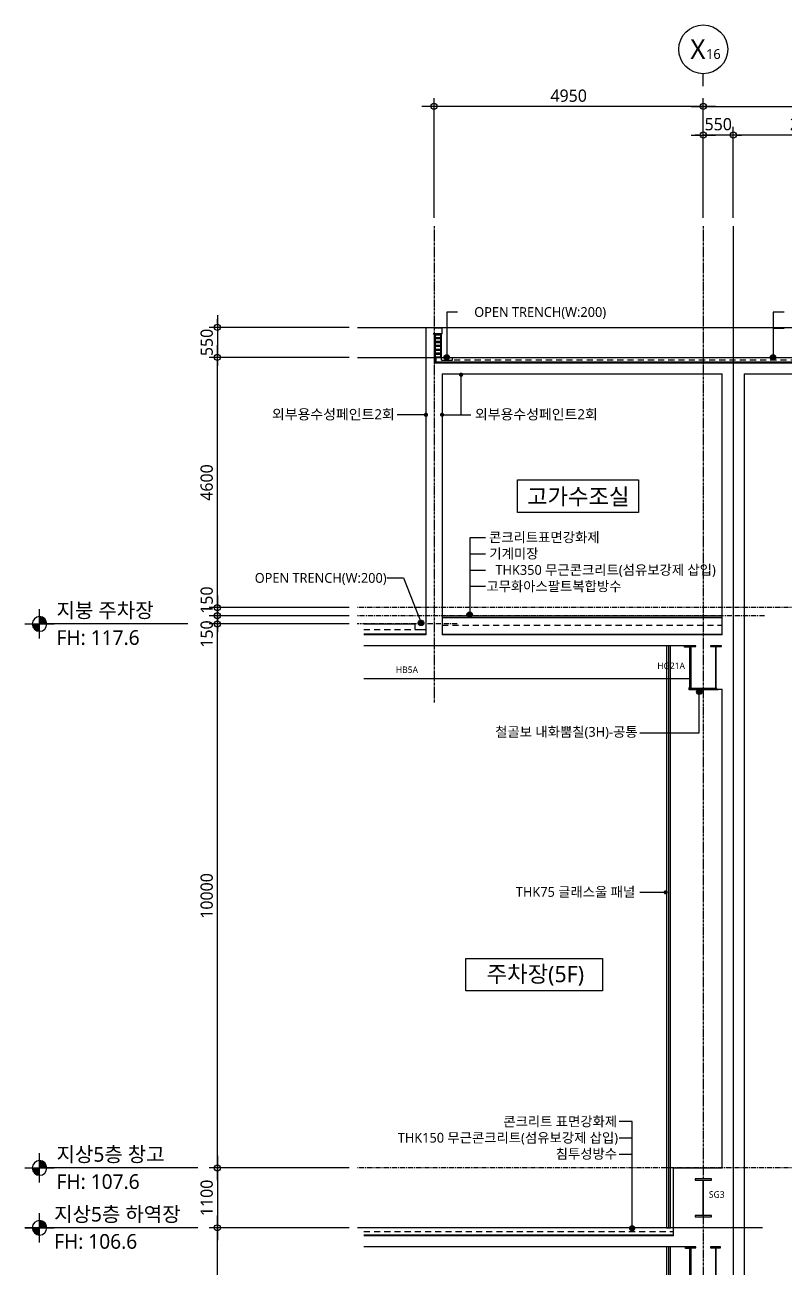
# Model space of a CAD drawing. Header units: millimetres. Extents: x -65167 to 413267, y -17142 to 66587.
# Drawn here: x 380828 to 394788, y 33127 to 55963 of the extents above; entities that cross this region are included whole.
import ezdxf
from ezdxf.enums import TextEntityAlignment as Align

# ---------------------------------------------------------------- set-up
doc = ezdxf.new("R2010")
doc.units = ezdxf.units.MM
doc.header["$LTSCALE"] = 75
doc.header["$MEASUREMENT"] = 0
doc.header["$PDSIZE"] = -10
for name, pattern in [('CEN', [62, 60, -1, 0, -1]), ('CENTER', [2, 1.25, -0.25, 0.25, -0.25]), ('HID', [2.5, 1.5, -1]), ('HIDDEN', [2, 1, -1]), ('HIDDEN2', [0.1875, 0.125, -0.0625])]:
    doc.linetypes.add(name, pattern=pattern)
doc.layers.get('0').update_dxf_attribs({"linetype": 'CONTINUOUS'})
doc.layers.get('Defpoints').update_dxf_attribs({"color": 171, "linetype": 'CONTINUOUS'})
for name, color, linetype in [('A-SYM', 7, 'CONTINUOUS'), ('CEN', 1, 'CEN'), ('CEN(ST)', 1, 'CENTER'), ('CON', 2, 'CONTINUOUS'), ('ELE-8', 8, 'CONTINUOUS'), ('ELE4', 9, 'CONTINUOUS'), ('FIN', 8, 'CONTINUOUS'), ('FIN(패널-T75 글라스울)', 6, 'CONTINUOUS'), ('FIN-2', 9, 'CONTINUOUS'), ('HAT-252', 252, 'CONTINUOUS'), ('HF', 3, 'CONTINUOUS'), ('INS', 251, 'BATTING'), ('LED', 7, 'CONTINUOUS'), ('NDIM', 7, 'CONTINUOUS'), ('STEEL', 5, 'CONTINUOUS'), ('SYM', 7, 'CONTINUOUS'), ('SYM(AXIS)', 7, 'CONTINUOUS'), ('TEXT(AXIS)', 2, 'CONTINUOUS'), ('TEXT(MIN)', 7, 'CONTINUOUS'), ('TEXT(노트)', 7, 'CONTINUOUS'), ('TEXT(실명)', 3, 'CONTINUOUS'), ('W', 7, 'CONTINUOUS'), ('WAL', 3, 'CONTINUOUS'), ('wire-meshes', 1, 'CONTINUOUS'), ('방수', 8, 'HIDDEN')]:
    doc.layers.add(name, color=color, linetype=linetype)
doc.layers.add('A-XXXX-HATC', color=8, linetype='CONTINUOUS', lineweight=18)
doc.styles.add('CGS', font='cgse', dxfattribs={"bigfont": 'cgs'})
doc.styles.add('나눔바른고딕', font='NanumBarunGothic.ttf')
doc.linetypes.add('BATTING', pattern='A,0.0001,-0.1,[134,ltypeshp.shx,S=0.1,R=0,X=-0.1,Y=0],-0.2,[134,ltypeshp.shx,S=0.1,R=180,X=0.1,Y=0],-0.1', length=0.4001)
doc.dimstyles.new('NDIM 1200', dxfattribs={"dimscale": 75, "dimtxt": 3, "dimasz": 1, "dimexe": 2, "dimexo": 2, "dimgap": 1, "dimtad": 1, "dimdec": 0, "dimdsep": 46, "dimtxsty": 'CGS', "dimblk": 'DOT0', "dimcen": 1, "dimdle": 8, "dimclrd": 256, "dimclre": 256, "dimclrt": 256, "dimadec": 0, "dimazin": 0, "dimtfac": 1, "dimtdec": 0, "dimtix": 1, "dimtmove": 2, "dimatfit": 3, "dimldrblk": 'DOT0', "dimfxl": 1, "dimtolj": 1, "dimtzin": 0, "dimlwd": -1, "dimlwe": -1, "dimarcsym": 0})

# ---------------------------------------------------------------- blocks, each defined once
blk = doc.blocks.new('*U1349')
at = {"layer": 'W'}
h = blk.add_hatch(color=256, dxfattribs=at)
h.dxf.hatch_style = 1
h.paths.add_polyline_path([(-225, -15), (-235, -25), (-235, -15)])
h = blk.add_hatch(color=256, dxfattribs=at)
h.dxf.hatch_style = 1
h.paths.add_polyline_path([(225, -15), (235, -25), (235, -15)])
h = blk.add_hatch(color=256, dxfattribs=at)
h.dxf.hatch_style = 1
h.paths.add_polyline_path([(-225, -785), (-235, -775), (-235, -785)])
h = blk.add_hatch(color=256, dxfattribs=at)
h.dxf.hatch_style = 1
h.paths.add_polyline_path([(225, -785), (235, -775), (235, -785)])
at = {"layer": 'Defpoints'}
blk.add_point((0, 0), dxfattribs=at)
at = {"layer": 'HF', "color": 0, "linetype": 'ByBlock'}
for p, q in [((-135, 0), (-335, 0)), ((-335, 0), (-335, -15)), ((-135, -15), (-135, 0)), ((335, 0), (135, 0)), ((135, 0), (135, -15)), ((335, -15), (335, 0)), ((-335, -15), (-135, -15)), ((135, -15), (335, -15))]:
    blk.add_line(p, q, dxfattribs=at)
for points in [[(-235, -785), (-225, -785), (-225, -15), (-235, -15)], [(225, -785), (235, -785), (235, -15), (225, -15)], [(-250, -800), (250, -800), (250, -785), (-250, -785)]]:
    blk.add_lwpolyline(points, close=True, dxfattribs=at)
at = {"layer": 'W'}
for points in [[(-225, -15), (-235, -25), (-235, -15)], [(225, -15), (235, -25), (235, -15)], [(-225, -785), (-235, -775), (-235, -785)], [(225, -785), (235, -775), (235, -785)]]:
    blk.add_lwpolyline(points, close=True, dxfattribs=at)
blk = doc.blocks.new('A$C19853FC8')
at = {"layer": 'SYM'}
for p, q in [((1800, 0), (1800, 3600)), ((3600, 1800), (0, 1800))]:
    blk.add_line(p, q, dxfattribs=at)
blk.add_circle((1800, 1800), 900, dxfattribs=at)
for points in [[(900, 1800), (1800, 2700), (914, 1959), (1643, 2686)], [(914, 1959), (1643, 2686), (954, 2112), (1492, 2646)], [(954, 2112), (1492, 2646), (1025, 2260), (1346, 2576)], [(1025, 2260), (1346, 2576), (1109, 2378), (1222, 2491)], [(1800, 900), (2700, 1800), (1959, 914), (2686, 1643)], [(1959, 914), (2686, 1643), (2112, 954), (2646, 1492)], [(2112, 954), (2646, 1492), (2260, 1025), (2576, 1346)], [(2260, 1025), (2576, 1346), (2378, 1109), (2491, 1222)]]:
    blk.add_solid(points, dxfattribs=at)
at = {"layer": 'SYM', "linetype": 'Continuous'}
for points in [[(1800, 2700), (1800, 1800), (900, 1800)], [(2700, 1800), (1800, 900), (1800, 1800)]]:
    blk.add_solid(points, dxfattribs=at)
blk = doc.blocks.new('DOT0')
blk.add_line((-3, 0), (3, 0))
at = {"color": 6}
blk.add_circle((0, 0), 0.75, dxfattribs=at)
blk = doc.blocks.new('*D1359')
at = {"layer": 'Defpoints', "color": 0, "ltscale": 0.4, "transparency": 16777216}
for p in [(384369, 45100), (386942, 45100), (386942, 44950)]:
    blk.add_point(p, dxfattribs=at)
at = {"layer": 'NDIM', "ltscale": 0.4, "transparency": 16777216}
for p, q in [((384369, 45175), (384369, 45250)), ((386792, 45100), (384219, 45100)), ((384369, 44950), (384369, 45100)), ((386792, 44950), (384219, 44950)), ((384369, 44875), (384369, 44800))]:
    blk.add_line(p, q, dxfattribs=at)
at = {"layer": 'NDIM', "ltscale": 0.4, "transparency": 16777216, "xscale": 75, "yscale": 75, "zscale": 75}
for p, rotation in [((384369, 45100), 270), ((384369, 44950), 90)]:
    blk.add_blockref('DOT0', p, dxfattribs=dict(at, rotation=rotation))
at = {"layer": 'NDIM', "ltscale": 0.4, "transparency": 16777216, "insert": (384172, 44765), "char_height": 225, "attachment_point": 5, "rotation": 90, "style": '나눔바른고딕'}
blk.add_mtext('\\A1;150', dxfattribs=at)
blk = doc.blocks.new('*D1360')
at = {"layer": 'Defpoints', "color": 0, "ltscale": 0.4, "transparency": 16777216}
for p in [(384369, 49850), (386942, 49850), (386942, 45250)]:
    blk.add_point(p, dxfattribs=at)
at = {"layer": 'NDIM', "ltscale": 0.4, "transparency": 16777216}
for p, q in [((386792, 49850), (384219, 49850)), ((384369, 45325), (384369, 49775)), ((386792, 45250), (384219, 45250))]:
    blk.add_line(p, q, dxfattribs=at)
at = {"layer": 'NDIM', "ltscale": 0.4, "transparency": 16777216, "xscale": 75, "yscale": 75, "zscale": 75}
for p, rotation in [((384369, 49850), 90), ((384369, 45250), 270)]:
    blk.add_blockref('DOT0', p, dxfattribs=dict(at, rotation=rotation))
at = {"layer": 'NDIM', "ltscale": 0.4, "transparency": 16777216, "insert": (384172, 47550), "char_height": 225, "attachment_point": 5, "rotation": 90, "style": '나눔바른고딕'}
blk.add_mtext('\\A1;4600', dxfattribs=at)
blk = doc.blocks.new('*D1361')
at = {"layer": 'Defpoints', "color": 0, "ltscale": 0.4, "transparency": 16777216}
for p in [(386942, 50400), (384369, 49850), (386942, 49850)]:
    blk.add_point(p, dxfattribs=at)
at = {"layer": 'NDIM', "ltscale": 0.4, "transparency": 16777216}
for p, q in [((384369, 50475), (384369, 50550)), ((386792, 50400), (384219, 50400)), ((384369, 50400), (384369, 49850)), ((386792, 49850), (384219, 49850)), ((384369, 49775), (384369, 49700))]:
    blk.add_line(p, q, dxfattribs=at)
at = {"layer": 'NDIM', "ltscale": 0.4, "transparency": 16777216, "xscale": 75, "yscale": 75, "zscale": 75}
for p, rotation in [((384369, 50400), 270), ((384369, 49850), 90)]:
    blk.add_blockref('DOT0', p, dxfattribs=dict(at, rotation=rotation))
at = {"layer": 'NDIM', "ltscale": 0.4, "transparency": 16777216, "insert": (384172, 50125), "char_height": 225, "attachment_point": 5, "rotation": 90, "style": '나눔바른고딕'}
blk.add_mtext('\\A1;550', dxfattribs=at)
blk = doc.blocks.new('*D1375')
at = {"layer": 'Defpoints', "color": 0, "ltscale": 0.4, "transparency": 16777216}
for p in [(393301, 53938), (393301, 52264), (393851, 52264)]:
    blk.add_point(p, dxfattribs=at)
at = {"layer": 'NDIM', "ltscale": 0.4, "transparency": 16777216}
for p, q in [((393226, 53938), (393151, 53938)), ((393301, 52414), (393301, 54088)), ((393851, 53938), (393301, 53938)), ((393851, 52414), (393851, 54088)), ((393926, 53938), (394001, 53938))]:
    blk.add_line(p, q, dxfattribs=at)
at = {"layer": 'NDIM', "ltscale": 0.4, "transparency": 16777216, "xscale": 75, "yscale": 75, "zscale": 75}
blk.add_blockref('DOT0', (393301, 53938), dxfattribs=at)
at = {"layer": 'NDIM', "ltscale": 0.4, "transparency": 16777216, "xscale": 75, "yscale": 75, "zscale": 75, "rotation": 180}
blk.add_blockref('DOT0', (393851, 53938), dxfattribs=at)
at = {"layer": 'NDIM', "ltscale": 0.4, "transparency": 16777216, "insert": (393576, 54135), "char_height": 225, "attachment_point": 5, "style": '나눔바른고딕'}
blk.add_mtext('\\A1;550', dxfattribs=at)
blk = doc.blocks.new('*D1376')
at = {"layer": 'Defpoints', "color": 0, "ltscale": 0.4, "transparency": 16777216}
for p in [(393851, 53938), (393851, 52264), (396601, 52264)]:
    blk.add_point(p, dxfattribs=at)
at = {"layer": 'NDIM', "ltscale": 0.4, "transparency": 16777216}
for p, q in [((393851, 52414), (393851, 54088)), ((396526, 53938), (393926, 53938)), ((396601, 52414), (396601, 54088))]:
    blk.add_line(p, q, dxfattribs=at)
at = {"layer": 'NDIM', "ltscale": 0.4, "transparency": 16777216, "xscale": 75, "yscale": 75, "zscale": 75, "rotation": 180}
blk.add_blockref('DOT0', (393851, 53938), dxfattribs=at)
at = {"layer": 'NDIM', "ltscale": 0.4, "transparency": 16777216, "xscale": 75, "yscale": 75, "zscale": 75}
blk.add_blockref('DOT0', (396601, 53938), dxfattribs=at)
at = {"layer": 'NDIM', "ltscale": 0.4, "transparency": 16777216, "insert": (395226, 54135), "char_height": 225, "attachment_point": 5, "style": '나눔바른고딕'}
blk.add_mtext('\\A1;2750', dxfattribs=at)
blk = doc.blocks.new('*D1377')
at = {"layer": 'Defpoints', "color": 0, "ltscale": 0.4, "transparency": 16777216}
for p in [(404301, 54463), (393301, 52264), (404301, 52264)]:
    blk.add_point(p, dxfattribs=at)
at = {"layer": 'NDIM', "ltscale": 0.4, "transparency": 16777216}
for p, q in [((393301, 52414), (393301, 54613)), ((404301, 52414), (404301, 54613)), ((393376, 54463), (404226, 54463))]:
    blk.add_line(p, q, dxfattribs=at)
at = {"layer": 'NDIM', "ltscale": 0.4, "transparency": 16777216, "xscale": 75, "yscale": 75, "zscale": 75, "rotation": 180}
blk.add_blockref('DOT0', (393301, 54463), dxfattribs=at)
at = {"layer": 'NDIM', "ltscale": 0.4, "transparency": 16777216, "xscale": 75, "yscale": 75, "zscale": 75}
blk.add_blockref('DOT0', (404301, 54463), dxfattribs=at)
at = {"layer": 'NDIM', "ltscale": 0.4, "transparency": 16777216, "insert": (398801, 54660), "char_height": 225, "attachment_point": 5, "style": '나눔바른고딕'}
blk.add_mtext('\\A1;11000', dxfattribs=at)
blk = doc.blocks.new('A$C2F20087E')
at = {"layer": 'SYM(AXIS)'}
blk.add_line((600, 0), (600, 300), dxfattribs=at)
blk.add_circle((600, 900), 600, dxfattribs=at)
blk = doc.blocks.new('*D1384')
at = {"layer": 'Defpoints', "color": 0, "ltscale": 0.4, "transparency": 16777216}
for p in [(388351, 54463), (388351, 52264), (393301, 52264)]:
    blk.add_point(p, dxfattribs=at)
at = {"layer": 'NDIM', "ltscale": 0.4, "transparency": 16777216}
for p, q in [((388351, 52414), (388351, 54613)), ((393301, 52414), (393301, 54613)), ((393226, 54463), (388426, 54463))]:
    blk.add_line(p, q, dxfattribs=at)
at = {"layer": 'NDIM', "ltscale": 0.4, "transparency": 16777216, "xscale": 75, "yscale": 75, "zscale": 75, "rotation": 180}
blk.add_blockref('DOT0', (388351, 54463), dxfattribs=at)
at = {"layer": 'NDIM', "ltscale": 0.4, "transparency": 16777216, "xscale": 75, "yscale": 75, "zscale": 75}
blk.add_blockref('DOT0', (393301, 54463), dxfattribs=at)
at = {"layer": 'NDIM', "ltscale": 0.4, "transparency": 16777216, "insert": (390826, 54660), "char_height": 225, "attachment_point": 5, "style": '나눔바른고딕'}
blk.add_mtext('\\A1;4950', dxfattribs=at)
blk = doc.blocks.new('hb-700x300')
at = {"layer": 'STEEL', "color": 3, "linetype": 'ByBlock', "ltscale": 0.5}
for p, q in [((65177, 60321), (65320, 60321)), ((65320, 60321), (65320, 59669)), ((65333, 59669), (65333, 60321)), ((65333, 60321), (65477, 60321)), ((65320, 59669), (65177, 59669)), ((65477, 59669), (65333, 59669))]:
    blk.add_line(p, q, dxfattribs=at)
for points in [[(65477, 60321), (65477, 60345), (65177, 60345), (65177, 60321)], [(65177, 59669), (65177, 59645), (65477, 59645), (65477, 59669)]]:
    blk.add_lwpolyline(points, dxfattribs=at)
blk = doc.blocks.new('bhf-100x470')
at = {"layer": 'HF', "linetype": 'ByBlock'}
for p, q in [((66775, 58248), (66595, 58248)), ((66595, 58248), (66595, 58230)), ((66775, 58230), (66775, 58248)), ((67225, 58248), (67045, 58248)), ((67045, 58248), (67045, 58230)), ((67225, 58230), (67225, 58248)), ((66595, 58230), (66775, 58230)), ((67045, 58230), (67225, 58230))]:
    blk.add_line(p, q, dxfattribs=at)
for points in [[(66675, 57260), (66687, 57260), (66687, 58230), (66675, 58230)], [(67133, 57260), (67145, 57260), (67145, 58230), (67133, 58230)], [(66660, 57242), (67160, 57242), (67160, 57260), (66660, 57260)]]:
    blk.add_lwpolyline(points, close=True, dxfattribs=at)
blk = doc.blocks.new('*D1460')
at = {"layer": 'Defpoints', "color": 0, "ltscale": 0.4, "transparency": 16777216}
for p in [(384369, 45250), (386942, 45250), (386942, 45100)]:
    blk.add_point(p, dxfattribs=at)
at = {"layer": 'NDIM', "ltscale": 0.4, "transparency": 16777216}
for p, q in [((386792, 45250), (384219, 45250)), ((384369, 45325), (384369, 45400)), ((384369, 45100), (384369, 45250)), ((386792, 45100), (384219, 45100)), ((384369, 45025), (384369, 44950))]:
    blk.add_line(p, q, dxfattribs=at)
at = {"layer": 'NDIM', "ltscale": 0.4, "transparency": 16777216, "xscale": 75, "yscale": 75, "zscale": 75}
for p, rotation in [((384369, 45250), 270), ((384369, 45100), 90)]:
    blk.add_blockref('DOT0', p, dxfattribs=dict(at, rotation=rotation))
at = {"layer": 'NDIM', "ltscale": 0.4, "transparency": 16777216, "insert": (384172, 45388), "char_height": 225, "attachment_point": 5, "rotation": 90, "style": '나눔바른고딕'}
blk.add_mtext('\\A1;150', dxfattribs=at)
blk = doc.blocks.new('*D1464')
at = {"layer": 'Defpoints', "color": 0, "ltscale": 0.4, "transparency": 16777216}
for p in [(384369, 33850), (386942, 33850), (386942, 24950)]:
    blk.add_point(p, dxfattribs=at)
at = {"layer": 'NDIM', "ltscale": 0.4, "transparency": 16777216}
for p, q in [((386792, 33850), (384219, 33850)), ((384369, 25025), (384369, 33775)), ((386792, 24950), (384219, 24950))]:
    blk.add_line(p, q, dxfattribs=at)
at = {"layer": 'NDIM', "ltscale": 0.4, "transparency": 16777216, "xscale": 75, "yscale": 75, "zscale": 75}
for p, rotation in [((384369, 33850), 90), ((384369, 24950), 270)]:
    blk.add_blockref('DOT0', p, dxfattribs=dict(at, rotation=rotation))
at = {"layer": 'NDIM', "ltscale": 0.4, "transparency": 16777216, "insert": (384172, 29400), "char_height": 225, "attachment_point": 5, "rotation": 90, "style": '나눔바른고딕'}
blk.add_mtext('\\A1;8900', dxfattribs=at)
blk = doc.blocks.new('*D1465')
at = {"layer": 'Defpoints', "color": 0, "ltscale": 0.4, "transparency": 16777216}
for p in [(386942, 34950), (384369, 33850), (386942, 33850)]:
    blk.add_point(p, dxfattribs=at)
at = {"layer": 'NDIM', "ltscale": 0.4, "transparency": 16777216}
for p, q in [((386792, 34950), (384219, 34950)), ((384369, 34875), (384369, 33925)), ((386792, 33850), (384219, 33850))]:
    blk.add_line(p, q, dxfattribs=at)
at = {"layer": 'NDIM', "ltscale": 0.4, "transparency": 16777216, "xscale": 75, "yscale": 75, "zscale": 75}
for p, rotation in [((384369, 34950), 90), ((384369, 33850), 270)]:
    blk.add_blockref('DOT0', p, dxfattribs=dict(at, rotation=rotation))
at = {"layer": 'NDIM', "ltscale": 0.4, "transparency": 16777216, "insert": (384172, 34400), "char_height": 225, "attachment_point": 5, "rotation": 90, "style": '나눔바른고딕'}
blk.add_mtext('\\A1;1100', dxfattribs=at)
blk = doc.blocks.new('*D1466')
at = {"layer": 'Defpoints', "color": 0, "ltscale": 0.4, "transparency": 16777216}
for p in [(384369, 44950), (386942, 44950), (386942, 34950)]:
    blk.add_point(p, dxfattribs=at)
at = {"layer": 'NDIM', "ltscale": 0.4, "transparency": 16777216}
for p, q in [((386792, 44950), (384219, 44950)), ((384369, 35025), (384369, 44875)), ((386792, 34950), (384219, 34950))]:
    blk.add_line(p, q, dxfattribs=at)
at = {"layer": 'NDIM', "ltscale": 0.4, "transparency": 16777216, "xscale": 75, "yscale": 75, "zscale": 75}
for p, rotation in [((384369, 44950), 90), ((384369, 34950), 270)]:
    blk.add_blockref('DOT0', p, dxfattribs=dict(at, rotation=rotation))
at = {"layer": 'NDIM', "ltscale": 0.4, "transparency": 16777216, "insert": (384172, 39950), "char_height": 225, "attachment_point": 5, "rotation": 90, "style": '나눔바른고딕'}
blk.add_mtext('\\A1;10000', dxfattribs=at)

msp = doc.modelspace()

# ---------------------------------------------------------------- hatches: boundary and pattern name
at = {"ltscale": 10000}
h = msp.add_hatch(color=256, dxfattribs=at)
h.dxf.hatch_style = 1
edge = h.paths.add_edge_path()
edge.add_arc((388584.1, 49850.3), 50, 0, 360)
h = msp.add_hatch(color=256, dxfattribs=at)
h.dxf.hatch_style = 1
edge = h.paths.add_edge_path()
edge.add_arc((394585, 49850.3), 50, 0, 360)
h = msp.add_hatch(color=256, dxfattribs=at)
h.dxf.hatch_style = 1
edge = h.paths.add_edge_path()
edge.add_arc((388111.5, 44970.5), 50, 180, 540, ccw=False)
h = msp.add_hatch(color=256, dxfattribs=at)
h.dxf.hatch_style = 1
edge = h.paths.add_edge_path()
edge.add_arc((389006.1, 45120.5), 50, 0, 360)
h = msp.add_hatch(color=256, dxfattribs=at)
h.dxf.hatch_style = 1
edge = h.paths.add_edge_path()
edge.add_arc((393227.8, 43703.6), 50, -180, 180)
at = {"layer": 'A-XXXX-HATC', "ltscale": 0.1}
h = msp.add_hatch(dxfattribs=at)
h.set_pattern_fill('ANSI37', color=256, scale=100)
h.set_pattern_definition([(45, (-34813392.16, 1093809.202), (-8.838834765, 8.838834765), []), (135, (-34813392.16, 1093809.202), (-8.838834765, -8.838834765), [])])
edge = h.paths.add_edge_path()
edge.add_line((388390.6, 49850.3), (388390.6, 49770.3))
edge.add_line((388390.6, 49770.3), (388389.4, 49770.3))
edge.add_line((388389.4, 49770.3), (388370.6, 49789.1))
edge.add_line((388370.6, 49789.1), (388370.6, 49850.4))
edge.add_line((388370.6, 49850.4), (388390.6, 49850.2))
h = msp.add_hatch(dxfattribs=at)
h.set_pattern_fill('ANSI37', color=256, scale=100)
h.set_pattern_definition([(45, (-34813392.16, 1093740.45), (-8.838834765, 8.838834765), []), (135, (-34813392.16, 1093740.45), (-8.838834765, -8.838834765), [])])
h.paths.add_polyline_path([(388389.4, 49770.3), (388390.6, 49770.3), (388390.6, 49781.5), (388390.6, 49781.5), (388378.1, 49781.6)])
at = {"layer": 'LED', "ltscale": 10000}
h = msp.add_hatch(color=256, dxfattribs=at)
h.dxf.hatch_style = 1
edge = h.paths.add_edge_path()
edge.add_arc((388848.7, 49531.8), 39.3, -270, 90)
h = msp.add_hatch(color=256, dxfattribs=at)
h.dxf.hatch_style = 1
edge = h.paths.add_edge_path()
edge.add_arc((388202, 48794.9), 39.3, 360, 720, ccw=False)
h = msp.add_hatch(color=256, dxfattribs=at)
h.dxf.hatch_style = 1
edge = h.paths.add_edge_path()
edge.add_arc((388499.2, 48794.9), 39.3, -180, 180)
h = msp.add_hatch(color=256, dxfattribs=at)
h.dxf.hatch_style = 1
edge = h.paths.add_edge_path()
edge.add_arc((392610.4, 40017.6), 39.3, 360, 720, ccw=False)
h = msp.add_hatch(color=256, dxfattribs=at)
h.dxf.hatch_style = 1
edge = h.paths.add_edge_path()
edge.add_arc((391993.6, 33841.2), 58.9, -180, 180, ccw=False)

# ---------------------------------------------------------------- linework, layer by layer
at = {"ltscale": 10000}
msp.add_line((392750.6, 33850.3), (387059.8, 33850.3), dxfattribs=at)
for points in [[(389886.4, 47596.5), (392108.2, 47596.5), (392108.2, 46996.5), (389886.4, 46996.5)], [(388934.6, 38803.5), (391448.9, 38803.5), (391448.9, 38203.5), (388934.6, 38203.5)]]:
    msp.add_lwpolyline(points, close=True, dxfattribs=at)
at = {"layer": 'A-SYM', "const_width": 30}
for points in [[(388860.5, 49530.4, -1), (388830.5, 49530.4, -1)], [(388200.6, 48806.7, 1), (388200.6, 48776.7, 1)], [(388500.6, 48806.7, -1), (388500.6, 48776.7, -1)], [(392608.9, 40029.4, 1), (392608.9, 39999.4, 1)]]:
    msp.add_lwpolyline(points, format="xyb", close=True, dxfattribs=at)
at = {"layer": 'A-SYM'}
for points in [[(388845.5, 49530.4), (388845.5, 48791.7)], [(388200.6, 48791.7), (387670.9, 48791.7)], [(388500.6, 48791.7), (389030.3, 48791.7)], [(392608.9, 40014.4), (392137.2, 40014.4)]]:
    msp.add_lwpolyline(points, dxfattribs=at)
at = {"layer": 'CEN', "ltscale": 10000}
msp.add_line((394391.8, 33850.3), (386941.9, 33850.3), dxfattribs=at)
at = {"layer": 'CEN(ST)', "ltscale": 0.1}
msp.add_line((393850.6, 52264.1), (393850.6, 12191.9), dxfattribs=at)
at = {"layer": 'CEN(ST)', "ltscale": 10000}
for p, q in [((386941.9, 50400.3), (411067.4, 50400.3)), ((386941.9, 49850.3), (411067.4, 49850.3))]:
    msp.add_line(p, q, dxfattribs=at)
at = {"layer": 'CEN(ST)'}
for p, q in [((411067.4, 45250.3), (386941.9, 45250.3)), ((394425.3, 45100.3), (386940.5, 45100.3)), ((388776.9, 44950.3), (386940.5, 44950.3)), ((411067.4, 34950.3), (386941.9, 34950.3))]:
    msp.add_line(p, q, dxfattribs=at)
at = {"layer": 'CEN(ST)', "ltscale": 0.5}
for points in [[(388350.6, 52264.1), (388350.6, 43501.5)], [(393300.6, 52264.1), (393300.6, 13541.4)]]:
    msp.add_lwpolyline(points, dxfattribs=at)
at = {"layer": 'CON', "ltscale": 10000}
for p, q in [((388200.6, 50400.3), (388200.6, 44750.3)), ((388200.6, 50400.3), (388500.6, 50390.3)), ((388500.6, 50280.3), (388335.6, 50280.3)), ((388350.6, 50271.6), (388350.6, 49750.3)), ((388350.6, 49750.3), (408050.6, 49750.3)), ((408300.6, 49750.3), (388350.6, 49750.3)), ((388500.6, 49550.3), (393650.6, 49550.3)), ((394050.6, 49550.3), (396450.6, 49550.3)), ((392750.6, 34950.3), (393650.6, 34950.3))]:
    msp.add_line(p, q, dxfattribs=at)
at = {"layer": 'CON', "ltscale": 5}
for p, q in [((388350.6, 50271.6), (388335.6, 50280.3)), ((388500.6, 50280.3), (388500.6, 50390.3))]:
    msp.add_line(p, q, dxfattribs=at)
at = {"layer": 'CON', "ltscale": 1000}
for p, q in [((388500.6, 49550.3), (388500.6, 44750.3)), ((388200.6, 44750.3), (387059.8, 44750.3)), ((388500.6, 44550.3), (387059.8, 44550.3)), ((393650.6, 44750.3, 0), (388500.6, 44750.3, 0)), ((393165.6, 44550.3, 0), (388500.6, 44550.3, 0)), ((393550.6, 43750.3), (393650.6, 43750.3)), ((392750.6, 33700.3), (392750.6, 34950.3)), ((392750.6, 33700.3), (387059.8, 33700.3)), ((393165.6, 33500.3), (387059.8, 33500.3))]:
    msp.add_line(p, q, dxfattribs=at)
at = {"layer": 'CON', "ltscale": 0.1}
for p, q in [((393650.6, 44750.3), (393650.6, 49550.3)), ((394050.6, 49550.3), (394050.6, 24950.3)), ((393650.6, 34950.3), (393650.6, 43750.3))]:
    msp.add_line(p, q, dxfattribs=at)
at = {"layer": 'ELE-8', "ltscale": 0.1}
msp.add_line((387059.8, 44770.3), (388200.6, 44770.3), dxfattribs=at)
at = {"layer": 'ELE4', "linetype": 'HIDDEN2', "ltscale": 5}
msp.add_line((388350.6, 49755.3), (408275.1, 49755.3), dxfattribs=at)
at = {"layer": 'FIN', "ltscale": 5}
for p, q in [((388490.6, 49800.3), (388490.6, 50280.3)), ((388490.6, 49850.3), (388370.6, 49850.3)), ((388490.6, 49800.3), (388690.6, 49800.3)), ((388690.6, 49800.3), (388690.6, 49850.3)), ((388690.6, 49850.3), (407960.6, 49850.3))]:
    msp.add_line(p, q, dxfattribs=at)
at = {"layer": 'FIN', "ltscale": 10000}
for p, q in [((388500.6, 45100.3, 0), (393650.6, 45100.3, 0)), ((388500.6, 45070.3, 0), (393650.6, 45070.3, 0)), ((387059.8, 44950.3), (388000.6, 44950.3)), ((391250.6, 33850.3), (391250.6, 33850.3)), ((391250.6, 33850.3), (391250.6, 33850.3)), ((391250.6, 33850.3), (391250.6, 33850.3))]:
    msp.add_line(p, q, dxfattribs=at)
at = {"layer": 'FIN'}
msp.add_line((387059.8, 43950.3), (393075.6, 43950.3), dxfattribs=at)
at = {"layer": 'FIN', "ltscale": 10000}
msp.add_lwpolyline([(388000.6, 44950.3), (388000.6, 44850.3), (388200.6, 44850.3)], dxfattribs=at)
at = {"layer": 'FIN', "ltscale": 10000, "elevation": 0}
msp.add_lwpolyline([(388500.6, 44760.3), (393650.6, 44760.3)], dxfattribs=at)
at = {"layer": 'FIN', "ltscale": 10000}
for points in [[(393571.6, 43738.3), (393038.6, 43738.3), (393038.6, 43780.3), (393053.6, 43780.3), (393053.6, 44523.3), (392953.6, 44523.3), (392953.6, 44550.3), (392965.6, 44550.3), (392965.6, 44535.3), (393065.6, 44535.3), (393065.6, 43768.3), (393050.6, 43768.3), (393050.6, 43750.3), (393571.6, 43750.3)], [(393571.6, 32482.3), (393038.6, 32482.3), (393038.6, 32524.3), (393053.6, 32524.3), (393053.6, 33470.3), (392973.6, 33470.3), (392973.6, 33500.3), (392985.6, 33500.3), (392985.6, 33482.3), (393065.6, 33482.3), (393065.6, 32512.3), (393050.6, 32512.3), (393050.6, 32494.3), (393571.6, 32494.3)]]:
    msp.add_lwpolyline(points, close=True, dxfattribs=at)
at = {"layer": 'FIN(패널-T75 글라스울)', "ltscale": 10000}
for points in [[(392625.6, 33850.3), (392700.6, 33850.3), (392700.6, 44550.3), (392625.6, 44550.3)], [(392625.6, 23850.3), (392700.6, 23850.3), (392700.6, 33500.3), (392625.6, 33500.3)]]:
    msp.add_lwpolyline(points, close=True, dxfattribs=at)
at = {"layer": 'FIN-2', "ltscale": 0.1}
for p, q in [((388370.6, 50280.3), (388370.6, 49789.1)), ((388370.6, 49789.1), (388389.4, 49770.3)), ((388390.6, 49770.3), (388390.6, 49850.3)), ((388350.6, 49780.8), (388381.1, 49750.3)), ((388389.4, 49770.3), (408261.8, 49770.3)), ((387059.8, 33720.3), (392750.6, 33720.3))]:
    msp.add_line(p, q, dxfattribs=at)
at = {"layer": 'HAT-252', "linetype": 'HID', "ltscale": 0.1, "elevation": 0}
msp.add_lwpolyline([(388500.6, 44755.3), (393650.6, 44755.3)], dxfattribs=at)
at = {"layer": 'INS', "ltscale": 1.2}
for p, q in [((392663.1, 44550.3), (392663.1, 33850.3)), ((392663.1, 33500.3), (392663.1, 23850.3))]:
    msp.add_line(p, q, dxfattribs=at)
at = {"layer": 'LED', "ltscale": 10000}
for p, q in [((394785, 50383.8), (394585, 50383.8)), ((389294, 46235.8), (389006.1, 46235.8)), ((389294, 45935.8), (389006.1, 45935.8)), ((389294, 45635.8), (389006.1, 45635.8)), ((393227.8, 42949.4), (393227.8, 43703.6)), ((392137.2, 42949.4), (393227.8, 42949.4))]:
    msp.add_line(p, q, dxfattribs=at)
for points in [[(388784.1, 50683.8), (388584.1, 50683.8), (388584.1, 49850.3)], [(394785, 50683.8), (394585, 50683.8), (394585, 49850.3)], [(389294, 46535.8), (389006.1, 46535.8), (389006.1, 45120.5)], [(387482.9, 45796.2), (387788.4, 45796.2), (388111.5, 44970.5)]]:
    msp.add_lwpolyline(points, dxfattribs=at)
for centre in [(388584.1, 49850.3), (394585, 49850.3), (388111.5, 44970.5), (389006.1, 45120.5), (393227.8, 43703.6)]:
    msp.add_circle(centre, 50, dxfattribs=at)
at = {"layer": 'SYM', "ltscale": 1000}
for p, q in [((383823.5, 44950.3), (381097.9, 44950.3)), ((384005.4, 34950.3), (381097.9, 34950.3)), ((384005.4, 33850.3), (380827.9, 33850.3))]:
    msp.add_line(p, q, dxfattribs=at)
at = {"layer": 'TEXT(MIN)', "ltscale": 10000}
for p, q in [((389294, 46235.8), (389006.1, 46235.8)), ((389294, 45935.8), (389006.1, 45935.8)), ((389294, 45635.8), (389006.1, 45635.8)), ((391753.6, 35505.8), (391993.6, 35505.8)), ((391753.6, 35205.8), (391993.6, 35205.8))]:
    msp.add_line(p, q, dxfattribs=at)
at = {"layer": 'WAL'}
for points in [[(388380.6, 50267.3), (388470.6, 50267.3), (388470.6, 50210.3), (388380.6, 50210.3)], [(388380.6, 50196.3), (388470.6, 50196.3), (388470.6, 50139.3), (388380.6, 50139.3)], [(388380.6, 50125.3), (388470.6, 50125.3), (388470.6, 50068.3), (388380.6, 50068.3)], [(388380.6, 50054.3), (388470.6, 50054.3), (388470.6, 49997.3), (388380.6, 49997.3)], [(388380.6, 49983.3), (388470.6, 49983.3), (388470.6, 49926.3), (388380.6, 49926.3)], [(388380.6, 49912.3), (388470.6, 49912.3), (388470.6, 49855.3), (388380.6, 49855.3)]]:
    msp.add_lwpolyline(points, close=True, dxfattribs=at)
at = {"layer": 'wire-meshes', "linetype": 'HID'}
for p, q in [((388720.6, 49805.3), (407960.6, 49805.3)), ((387059.8, 44850.3), (388000.6, 44850.3)), ((387059.8, 33780.6), (392750.6, 33780.6))]:
    msp.add_line(p, q, dxfattribs=at)
at = {"layer": 'wire-meshes', "linetype": 'HID', "elevation": 0}
msp.add_lwpolyline([(388500.6, 44925.3), (393650.6, 44925.3)], dxfattribs=at)
at = {"layer": '방수', "linetype": 'HID', "ltscale": 0.05}
for q in [(388335.6, 50280.3), (388360.6, 49785)]:
    msp.add_line((388360.6, 50270.1), q, dxfattribs=at)
at = {"layer": '방수', "ltscale": 0.1}
for p, q in [((388385.2, 49760.3), (388360.6, 49785)), ((388350.6, 49760.3), (408265.9, 49760.3)), ((387059.8, 44760.3), (388200.6, 44760.3)), ((387059.8, 33710.3), (392750.6, 33710.3))]:
    msp.add_line(p, q, dxfattribs=at)

# ---------------------------------------------------------------- block references
at = {"xscale": 0.75, "yscale": 0.75, "zscale": 0.75}
msp.add_blockref('A$C2F20087E', (392850.6, 54837.9), dxfattribs=at)
at = {"ltscale": 1000, "xscale": -0.15, "yscale": 0.15, "zscale": 0.15}
for p in [(381367.9, 44680.3), (381367.9, 34680.3), (381367.9, 33580.3)]:
    msp.add_blockref('A$C19853FC8', p, dxfattribs=at)
for name, p in [('hb-700x300', (327973.9, -25594.7, 0)), ('bhf-100x470', (326390.8, -24748.2))]:
    msp.add_blockref(name, p)
at = {"layer": 'HF'}
msp.add_blockref('*U1349', (393300.6, 44550.3), dxfattribs=at)

# ---------------------------------------------------------------- texts
at = {"layer": 'TEXT(AXIS)', "style": '나눔바른고딕'}
for s, height, p in [('X', 360, (393201.8, 55515.9)), ('16', 180, (393486.3, 55425.9))]:
    msp.add_text(s, height=height, dxfattribs=at).set_placement(p, align=Align.MIDDLE)
for s, p in [('지붕 주차장', (381410.4, 45200.3)), ('FH: 117.6', (381410.4, 44700.3)), ('지상5층 창고', (381410.4, 35200.3)), ('FH: 107.6', (381410.4, 34700.3)), ('지상5층 하역장', (381365.4, 34100.3)), ('FH: 106.6', (381365.4, 33600.3))]:
    msp.add_text(s, height=270, dxfattribs=at).set_placement(p, align=Align.MIDDLE_LEFT)
at = {"layer": 'TEXT(MIN)', "style": '나눔바른고딕'}
for s, p in [('OPEN TRENCH(W:200)', (391514.8, 50683.9)), ('콘크리트표면강화제', (391394.3, 46543.3)), ('기계미장', (390271.3, 46243.3)), ('THK350 무근콘크리트(섬유보강제 삽입)', (393531, 45943.3)), ('OPEN TRENCH(W:200)', (387478.8, 45796.2)), ('고무화아스팔트복합방수', (391797.2, 45643.3)), ('철골보 내화뿜칠(3H)-공통', (392093.3, 42967)), ('콘크리트 표면강화제', (391718.1, 35805.8)), ('THK150 무근콘크리트(섬유보강제 삽입)', (391734.2, 35505.8)), ('침투성방수', (391716.3, 35210.1))]:
    msp.add_text(s, height=180, dxfattribs=at).set_placement(p, align=Align.MIDDLE_RIGHT)
msp.add_text('THK75 글래스울 패널', height=180, dxfattribs=at).set_placement((389855, 40025.1), align=Align.MIDDLE_LEFT)
at = {"layer": 'TEXT(노트)', "style": '나눔바른고딕'}
for s, height, p in [('외부용수성페인트2회', 187.5, (385371.6, 48804)), ('외부용수성페인트2회', 187.5, (389103.5, 48804)), ('HB5A', 120, (387649.1, 44108.7)), ('HG21A', 120, (392455.7, 44180.4)), ('SG3', 120, (393404.3, 34462.6, 0))]:
    msp.add_text(s, height=height, dxfattribs=at).set_placement(p, align=Align.MIDDLE_LEFT)
at = {"layer": 'TEXT(실명)', "style": '나눔바른고딕'}
for s, p in [('고가수조실', (391002.7, 47294.8, 0)), ('주차장(5F)', (390213.8, 38501.3))]:
    msp.add_text(s, height=300, dxfattribs=at).set_placement(p, align=Align.MIDDLE)

# ---------------------------------------------------------------- dimensions: what is measured, and where the dimension line sits
at = {"layer": 'NDIM', "ltscale": 0.4}
for base, p1, p2, angle, picture, middle in [((388350.6, 54462.9), (393300.6, 52264.1), (388350.6, 52264.1), 180, '*D1384', (390825.6, 54660.2)), ((393300.6, 53937.9), (393850.6, 52264.1), (393300.6, 52264.1), 180, '*D1375', (393575.6, 54135)), ((393850.6, 53937.9), (396600.6, 52264.1), (393850.6, 52264.1), 180, '*D1376', (395225.6, 54135)), ((384369.3, 49850.3), (386941.9, 50400.3), (386941.9, 49850.3), 270, '*D1361', (384172.1, 50125.3)), ((384369.3, 49850.3), (386941.9, 45250.3), (386941.9, 49850.3), 90, '*D1360', (384172, 47550.3)), ((384369.3, 44950.3), (386941.9, 34950.3), (386941.9, 44950.3), 90, '*D1466', (384172.1, 39950.3)), ((384369.3, 33850.3), (386941.9, 34950.3), (386941.9, 33850.3), 270, '*D1465', (384172.1, 34400.3)), ((384369.3, 33850.3), (386941.9, 24950.3), (386941.9, 33850.3), 90, '*D1464', (384172, 29400.3))]:
    dim = msp.add_linear_dim(base=base, p1=p1, p2=p2, angle=angle, dimstyle='NDIM 1200', override={"dimtxsty": '나눔바른고딕'}, dxfattribs=at)
    dim.commit()
    dim.dimension.update_dxf_attribs({"geometry": picture, "text_midpoint": middle})
dim = msp.add_linear_dim(base=(404300.6, 54462.9), p1=(393300.6, 52264.1), p2=(404300.6, 52264.1), dimstyle='NDIM 1200', override={"dimtxsty": '나눔바른고딕'}, dxfattribs=at)
dim.commit()
dim.dimension.update_dxf_attribs({"geometry": '*D1377', "text_midpoint": (398800.6, 54660)})
for base, p1, p2, picture, middle in [((384369.3, 45250.3), (386941.9, 45100.3), (386941.9, 45250.3), '*D1460', (384172.1, 45388.5)), ((384369.3, 45100.3), (386941.9, 44950.3), (386941.9, 45100.3), '*D1359', (384172.1, 44765.3))]:
    dim = msp.add_linear_dim(base=base, p1=p1, p2=p2, angle=90, dimstyle='NDIM 1200', override={"dimtxsty": '나눔바른고딕'}, dxfattribs=at)
    dim.commit()
    dim.dimension.update_dxf_attribs({"geometry": picture, "text_midpoint": middle, "dimtype": 160})

# ---------------------------------------------------------------- leaders
at = {"layer": 'LED', "ltscale": 10000}
msp.add_leader([(391993.6, 33839.6), (391993.6, 35805.8), (391753.6, 35805.8)], dimstyle='NDIM 1200', override={"dimscale": 20, "dimasz": 1, "dimtad": 0, "dimclrd": 256, "dimldrblk": 'Dot'}, dxfattribs=at)

doc.saveas('drawing.dxf')
